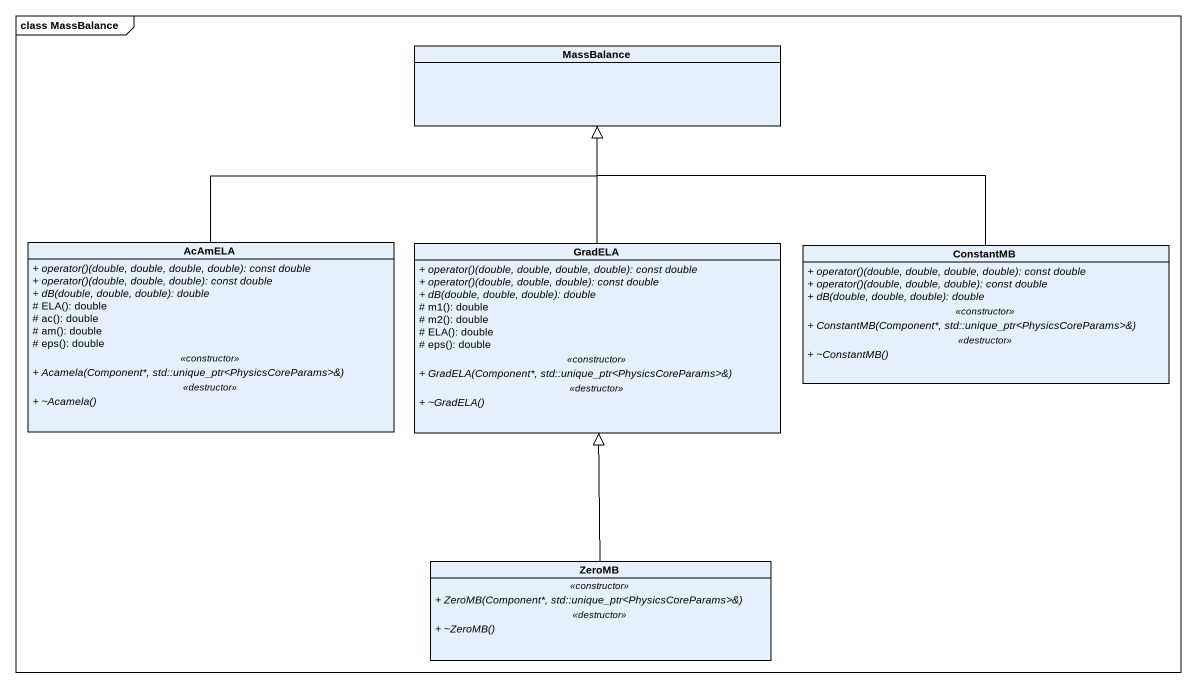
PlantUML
@startuml
mainframe class MassBalance
hide circle
hide empty members
skinparam classAttributeIconSize 0
class MassBalance
class AcAmELA {
  {abstract} + operator()(double, double, double, double): const double
  {abstract} + operator()(double, double, double): const double
  {abstract} + dB(double, double, double): double
  # ELA(): double
  # ac(): double
  # am(): double
  # eps(): double
  .. <<constructor>> ..
  {abstract} + Acamela(Component*, std::unique_ptr<PhysicsCoreParams>&)
  .. <<destructor>> ..
  {abstract} + ~Acamela()
}
class GradELA {
  {abstract} + operator()(double, double, double, double): const double
  {abstract} + operator()(double, double, double): const double
  {abstract} + dB(double, double, double): double
  # m1(): double
  # m2(): double
  # ELA(): double
  # eps(): double
  .. <<constructor>> ..
  {abstract} + GradELA(Component*, std::unique_ptr<PhysicsCoreParams>&)
  .. <<destructor>> ..
  {abstract} + ~GradELA()
}
class ConstantMB {
  {abstract} + operator()(double, double, double, double): const double
  {abstract} + operator()(double, double, double): const double
  {abstract} + dB(double, double, double): double
  .. <<constructor>> ..
  {abstract} + ConstantMB(Component*, std::unique_ptr<PhysicsCoreParams>&)
  .. <<destructor>> ..
  {abstract} + ~ConstantMB()
}
class ZeroMB {
  .. <<constructor>> ..
  {abstract} + ZeroMB(Component*, std::unique_ptr<PhysicsCoreParams>&)
  .. <<destructor>> ..
  {abstract} + ~ZeroMB()
}
AcAmELA -up-|> MassBalance
GradELA -up-|> MassBalance
ConstantMB -left-|> MassBalance
ZeroMB -up-|> GradELA
@enduml
